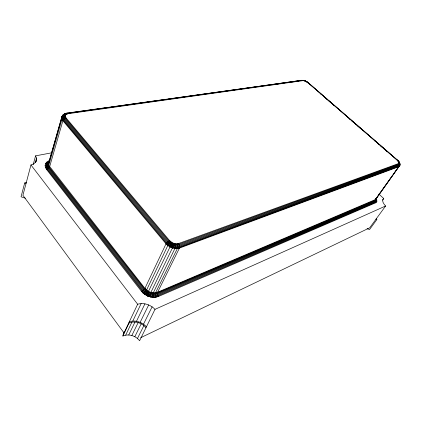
<?xml version="1.0" encoding="UTF-8"?>
<svg xmlns="http://www.w3.org/2000/svg" width="421" height="421" viewBox="0 0 421 421"><rect width="100%" height="100%" fill="white"/><g stroke="black" fill="none" stroke-linecap="round" stroke-linejoin="round"><path stroke-width="0.63" d="M36.18 161.559L36.527 158.096L35.553 155.854L51.694 152.823M249.169 87.742L301.557 80.306L303.783 80.432L305.82 81.342L307.94 82.695L397.103 160.08L399.476 162.627L399.882 163.774L399.797 165.432L375.779 199.401L375.537 200.838L376.469 202.159L375.543 202.843L158.459 296.479C152.491 298.773 145.461 296.21 141.514 291.4L46.515 169.389C43.605 166.342 45.552 161.264 49.604 160.622M327.806 99.788L307.43 82.074L305.241 80.921L302.399 80.411L67.792 113.307C65.244 113.238 63.324 116.264 65.46 118.19L168.942 240.97C171.373 243.733 175.431 245.322 179.041 244.201L398.571 164.116C399.755 163.748 399.376 161.753 398.366 161.48L397.829 160.79L399.155 162.001L399.266 163.169M301.81 80.727C302.778 79.58 305.767 81.2 302.783 80.664L301.983 80.29L66.939 113.107C63.318 113.254 59.819 117.58 62.903 120.711L166.032 243.822C168.842 246.98 173.078 248.837 177.315 248.569L177.72 246.253L177.236 243.822L177.841 246.238L177.688 247.89L155.565 292.774L155.207 294.9L155.712 297.221L153.133 297.337L152.597 296.6L152.607 295.795L153.27 292.827L174.915 248.532L175.799 243.827L178.567 243.522L398.187 163.695L398.84 162.653L398.85 161.748L398.366 161.48M398.424 162.043L398.445 161.054L397.103 160.08M398.555 161.648L398.166 160.838M305.82 81.342L305.499 81.432M177.436 244.554L172.989 243.096L169.631 240.665L66.15 118.012C65.123 116.98 64.981 115.07 66.392 114.296L66.423 113.654L64.829 113.744L70.46 112.76M308.104 83.021L307.325 82.027L307.63 82.669M375.864 198.275L376.463 200.833L376.048 201.785L375.185 202.422L158.022 295.816C154.591 296.026 147.766 299.652 151.292 293.137L150.897 292.369L148.608 291.427L144.919 288.39L48.757 165.348L48.483 163.895L48.789 162.548L61.95 116.554L62.618 115.375L64.481 113.928L66.392 114.296L68.207 113.691L302.783 80.664M175.631 244.517L174.394 243.58L173.468 247.543L172.421 247.985L150.897 292.369L149.634 296.031L150.36 296.947L152.597 296.6L153.139 297.347L155.87 297.194L158.022 295.816L157.375 293.505L157.622 292.216L179.441 248.095L179.641 245.827L178.567 243.522M68.207 113.691L67.36 113.112L65.592 113.417L64.776 114.017C62.44 114.591 61.461 117.059 61.987 119.269L48.757 165.348L47.526 166.821L45.394 167.447M46.62 162.169L47.915 162.538L49.025 162.253C47.357 163.748 47.626 166.29 48.968 167.905L144.119 289.522C147.182 293.316 152.712 295.3 157.375 293.505L374.753 200.859L375.479 200.328L376.111 198.644L381.421 191.181M155.87 297.194L155.338 294.879L155.565 292.774L157.622 292.216L375.779 199.401M398.398 163.595C399.855 168.426 400.476 164.821 399.224 162.548L398.84 162.653L399.882 164.132L399.003 165.185L179.641 245.827C175.315 247.18 170.442 245.275 167.532 241.959L64.134 118.959C62.924 117.706 62.482 115.401 64.045 114.238L65.381 114.254L65.765 114.833L62.666 115.533L62.392 116.764L62.708 118.122L61.987 119.269L62.708 118.122L64.766 117.106L65.318 116.249L63.018 116.564L61.945 117.475L63.166 120.101L166.395 243.206L170.316 246.317L177.315 248.569L179.441 248.095L398.655 166.769L399.797 165.432L399.882 163.774M123.727 332.216L122.89 336.005C128.705 333.495 135.804 335.795 139.598 340.726L154.996 309.346L385.615 206.001C384.036 204.253 382.084 201.959 382.884 199.438L383.742 198.517L378.895 194.086M398.85 161.748L399.782 163.301L399.861 165.132L393.561 174.12M122.89 336.005L129.068 322.981L129.336 321.749C135.341 319.834 142.103 322.049 146.303 326.633M36.522 160.296L35.543 162.269L33.638 163.874L30.959 164.969L22.913 195.286L124.027 332.943L124.306 331.674M307.456 82.237L306.309 81.4L303.509 80.464L300.81 80.743M48.789 162.548C47.868 164.09 48.294 166 49.362 167.353L144.587 288.943L146.255 290.637L149.234 292.453L153.27 292.827L153.133 297.337M174.394 243.58L173.752 244.106L172.421 247.985L171.379 246.827L169.995 246.969L146.776 294.858L147.639 296.037L152.597 296.6M308.43 83.747L308.419 82.826L307.646 82.453M173.468 247.543L174.915 248.532L175.557 247.906L175.799 243.827M26.507 182.372L24.692 182.982L21.05 196.796L25.392 198.18M33.185 164.69L35.553 155.854M35.332 162.517L36.527 158.096M61.945 117.475L61.661 117.848L63.008 116.38L65.397 115.501L63.839 115.365L62.066 116.359L48.483 163.895L47.226 165.227L45.036 165.511M66.15 118.012L64.134 118.959L62.903 120.711L49.604 166.8L48.452 168.416L46.515 169.389M399.334 166.311L399.524 164.874L398.571 163.464C399.961 164.069 399.992 166.079 398.655 166.769L375.085 199.912L374.774 201.396L375.543 202.843M173.752 244.106L172.989 243.096L171.379 246.827M150.36 296.931L149.634 296.031L147.645 296.026L149.234 292.453L148.608 291.427L147.303 291.406L146.566 290.069L167.816 245.543L170.568 241.596L167.779 244.596L167.816 245.543L169.442 245.817L169.995 246.969L171.926 243.333L171.684 242.417L170.289 242.264M376.469 202.159L376.911 201.143L376.269 198.407M376.111 198.644L375.564 199.838L374.858 200.349L157.433 292.805L153.397 293.448L149.234 292.453M141.514 291.4L143.529 290.095L144.919 288.39L166.032 243.822L167.532 241.959L169.631 240.665M124.027 332.943L137.641 304.23C143.814 302.394 150.66 304.725 154.996 309.346M125.69 335.132L131.905 322.133C137.225 321.376 142.745 323.67 146.071 327.87M132.799 321.039L141.161 303.567M128.747 334.953L135.004 321.986M136.499 321.223L144.94 303.804M131.862 335.484L138.172 322.549M140.161 322.281L148.687 304.909M134.836 336.679L141.203 323.775M143.514 324.133L152.123 306.804M137.472 338.463L143.893 325.586M398.655 166.769L399.003 165.185L398.187 163.695M169.442 245.817L171.684 242.417M147.303 291.406L145.092 294.653L47.178 169.184C44.889 166.695 45.742 162.527 48.968 161.327L49.504 161.506C46.484 162.627 45.694 166.527 47.841 168.853L142.872 290.622C146.287 294.868 152.476 297.079 157.68 295.068L374.922 201.933L376.121 200.443L375.727 198.475M62.066 116.359L62.529 115.833M143.177 293.163L144.235 293.163L146.566 290.069L145.845 290.279L143.177 293.163L142.182 291.069M382.184 190.113L392.798 175.189M382.605 200.096L383.742 198.517M385.615 206.001L369.691 227.803L140.746 337.679M376.158 218.788L376.863 219.552L369.564 229.529L367.086 228.666M166.032 243.822L167.037 243.906L170.063 241.133M48.515 162.474C46.763 164.048 47.041 166.721 48.452 168.416L143.529 290.095C146.75 294.084 152.56 296.168 157.465 294.279L374.774 201.396L375.9 200.001L375.774 198.528L376.058 199.328L376.842 199.859M49.125 162.274L47.568 163.748L45.457 163.706M63.303 117.659L62.292 118.754L62.903 120.711M65.497 113.817L66.728 113.228L67.702 113.786M306.604 81.753L307.43 82.074M63.555 114.58L64.481 113.928M301.878 80.732L302.883 80.279L305.009 81.006M399.082 163.774L398.792 163.122L399.603 163.906L399.887 164.927L399.024 165.753L179.725 246.664C175.147 248.101 169.989 246.085 166.905 242.57L63.582 119.501L62.74 118.201L64.039 117.38L65.56 117.112L64.766 117.106M155.47 293.353L157.622 292.216M66.56 113.302L67.36 113.112M63.055 114.938L64.302 114.533L65.765 114.833M399.213 166.148L179.656 247.437L175.557 247.906M153.397 293.448L155.565 292.774L151.292 293.137M129.068 322.981L131.905 322.133M171.926 243.333L172.989 243.096M271.571 84.847L272.871 84.668M277.418 84.026L278.718 83.847M292.363 81.927L293.658 81.748M295.61 81.474L296.91 81.29M71.759 112.575L85.41 110.665M86.71 110.486L91.257 109.844M92.557 109.665L109.455 107.297M110.755 107.118L166.637 99.293M167.937 99.114L190.681 95.93M191.981 95.746L247.869 87.921M303.509 80.464L304.225 80.774M302.473 80.29L303.462 80.648M301.557 80.306L301.983 80.29M307.94 82.695L308.419 82.826M65.381 114.254L66.392 114.296M177.688 247.89L179.441 248.095M145.092 294.653L146.776 294.858L149.634 296.031M398.792 163.122L399.303 163.243M64.518 116.038L65.318 116.249M304.183 80.579L304.909 80.8M24.692 182.982L26.06 183.43M66.423 113.654L67.213 113.917L66.118 113.396C63.708 113.849 62.987 116.906 64.771 118.511L168.226 241.412C170.915 244.475 175.41 246.232 179.404 244.99L398.85 164.627L399.413 164.248L399.661 163.327L398.84 162.653M375.953 219.23L376.863 219.552M305.12 80.858L305.83 81.179M397.345 160.038L398.503 161.585M305.772 81.137L306.309 81.4M306.241 81.511L306.72 81.779M306.109 81.737L306.62 82.016M48.431 160.99L48.968 161.327M64.729 115.065L65.397 115.501M376.911 201.143L376.121 200.443L375.827 199.533M144.235 293.163L146.776 294.858L147.645 296.026M398.771 161.617L399.334 162.338M398.692 162.096L399.224 162.548M308.219 82.705L397.487 160.106M328.796 100.645L353.519 122.101M354.508 122.958L378.737 143.982M379.726 144.84L398.566 161.311M320.386 93.662L321.376 94.52M323.349 96.235L324.833 97.519M325.822 98.377L327.796 100.093M328.785 100.951L334.221 105.671M349.041 118.538L350.03 119.396M351.514 120.68L353.487 122.395M354.477 123.253L356.455 124.969M357.44 125.826L360.897 128.831M374.237 140.409L375.227 141.267M377.205 142.982L378.684 144.271M380.168 145.555L382.147 147.271M383.131 148.129L387.088 151.56M398.208 160.89L399.845 163.753M30.959 164.969L137.641 304.23M158.022 295.816L158.459 296.479M399.476 162.627L399.74 163.453M144.919 288.39L145.845 290.279M167.037 243.906L167.816 245.543"/></g></svg>
